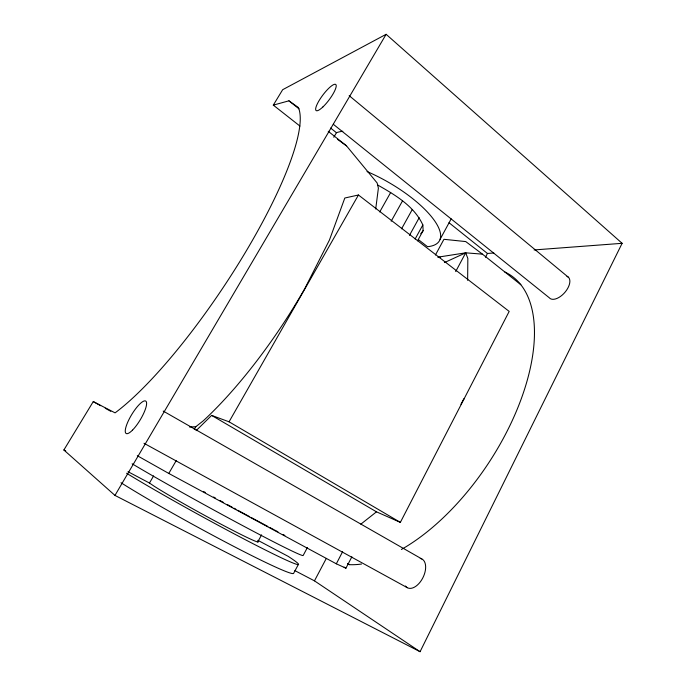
<?xml version="1.0" encoding="UTF-8"?>
<svg xmlns="http://www.w3.org/2000/svg" width="686" height="686" viewBox="0 0 686 686"><rect width="100%" height="100%" fill="white"/><g stroke="black" fill="none" stroke-linecap="round" stroke-linejoin="round"><path stroke-width="1.03" d="M467.638 280.325L467.835 258.45L465.7 252.825L438.02 257.147M375.705 209.007L378.389 188.136L377.154 182.991L346.507 145.852L328.234 131.3M273.302 105.121L288.926 100.825L298.341 107.479A193.684 43.467 -56.3 0 1 244.739 253.468A193.684 43.467 -56.3 0 1 115.076 412.861L93.262 401.593L63.875 449.99L114.965 495.412L420.072 651.7L622.125 243.316L386.132 34.3L282.666 89.703L273.302 105.121L299.936 126.07M194.267 429.376L195.802 426.718L203.27 420.827A188.298 53.611 -56.3 0 0 304.755 288.677L329.417 240.083L344.818 198.014L358.452 194.996L509.183 311.41L400.358 522.38L376.485 511.825L211.64 415.399L196.093 430.654M137.294 455.701L168.79 473.443L336.32 563.806L342.614 551.707M336.32 563.806L345.924 568.188L351.875 556.809M420.072 651.7L314.462 580.853L326.313 558.421M485.456 257.241L487.446 253.468L493.809 252.988M298.367 564.458L293.591 573.402A110.3 5.702 28.8 0 1 226.363 542.523A110.3 5.702 28.8 0 1 120.993 482.738M307.397 547.557L303.135 555.54A109.829 3.25 28.8 0 1 237.33 522.766A109.829 3.25 28.8 0 1 132.141 463.779M455.684 271.57L465.7 252.825L482.464 254.154L520.846 284.733M440.086 239.32L451.191 218.851M435.421 255.012L443.936 239.303L465.725 241.575L482.464 254.154M257.739 541.949L261.606 534.874M415.133 239.002L422.85 224.939C414.173 206.04 395.033 194.858 377.643 184.988M417.551 240.829L423.125 230.659L422.85 224.939M409.456 235.392L419.197 217.719M401.576 228.807L412.286 209.487M391.183 221.209L402.553 200.827M379.727 211.948L390.694 192.44M211.64 415.399L229.055 421.804L358.452 194.996M168.79 473.443L176.276 460.503M257.825 541.228A63.566 2.573 28.8 0 1 220.275 523.787A63.566 2.573 28.8 0 1 154.256 486.28L149.462 483.038L153.604 475.921M333.79 137.251L336.457 132.715A72.836 27.792 30.1 0 1 342.829 131.275M114.965 495.412L386.132 34.3M420.741 233.763L423.125 230.659M360.836 524.173L376.485 511.825M444.434 262.584L465.7 252.825M534.111 249.944L622.125 243.316M438.14 257.473L440.249 257.31M189.499 427.009L195.802 426.718M464.148 398.858L463.83 398.798A173.086 78.821 -56.6 0 1 460.958 404.26M63.875 449.99L65.736 450.968M294.86 570.615L314.462 580.853M128.008 471.694L149.462 483.038M257.876 540.336L288.189 556.355A110.069 4.476 28.8 0 1 254.026 544.221A110.069 4.476 28.8 0 1 126.576 473.237M347.776 563.686L349.586 564.672A168.79 85.021 -56.7 0 0 361.531 564.038M143.983 443.267L407.278 587.679M93.262 401.593L100.636 405.692M105.25 408.256L110.78 411.326M163.199 411.051L421.804 558.936M347.742 563.592L349.586 564.672M229.055 421.804L400.358 522.38M344.089 567.099L345.924 568.188M337.452 139.292L346.507 145.852M418.409 239.628L427.541 246.694A73.402 25.296 29.9 0 0 431.76 217.033A73.402 25.296 29.9 0 0 367.036 171.543M288.926 100.825L298.976 108.834M330.635 128.068L336.457 132.715M449.004 222.718L487.446 253.468M333.327 124.286L549.28 297.758A14.046 7.52 -48.6 0 0 565.213 291.996A14.046 7.52 -48.6 0 0 566.962 276.355M349.174 95.663L568.608 277.453M504.682 271.922A168.79 85.021 -56.7 0 1 520.725 400.264A168.79 85.021 -56.7 0 1 401.379 549.46M420.252 558.438A16.104 9.304 -63.7 0 1 422.576 578.349A16.104 9.304 -63.7 0 1 405.426 586.007M284.879 535.449A109.597 2.041 28.8 0 1 282.975 534.454M277.941 531.804A109.597 2.041 28.8 0 1 274.752 530.124M273.928 529.686A109.597 2.041 28.8 0 1 269.632 527.405M267.849 526.454A109.597 2.041 28.8 0 1 251.453 517.656M249.704 516.712A109.597 2.041 28.8 0 1 237.819 510.273M235.924 509.244A109.597 2.041 28.8 0 1 234.029 508.206M232.125 507.168A109.597 2.041 28.8 0 1 227.349 504.562M223.585 502.504A109.597 2.041 28.8 0 1 219.974 500.523M215.413 498.019A109.597 2.041 28.8 0 1 213.578 497.007M205.311 492.454A109.597 2.041 28.8 0 1 203.485 491.442M322.909 106.93A16.327 3.944 -53.1 0 0 335.969 84.721A16.327 3.944 -53.1 0 0 318.904 100.936A16.327 3.944 -53.1 0 0 322.909 106.93M132.475 430.148A18.942 5.008 -58.9 0 0 146.41 401.996A18.942 5.008 -58.9 0 0 128.917 419.652A18.942 5.008 -58.9 0 0 132.475 430.148"/></g></svg>
